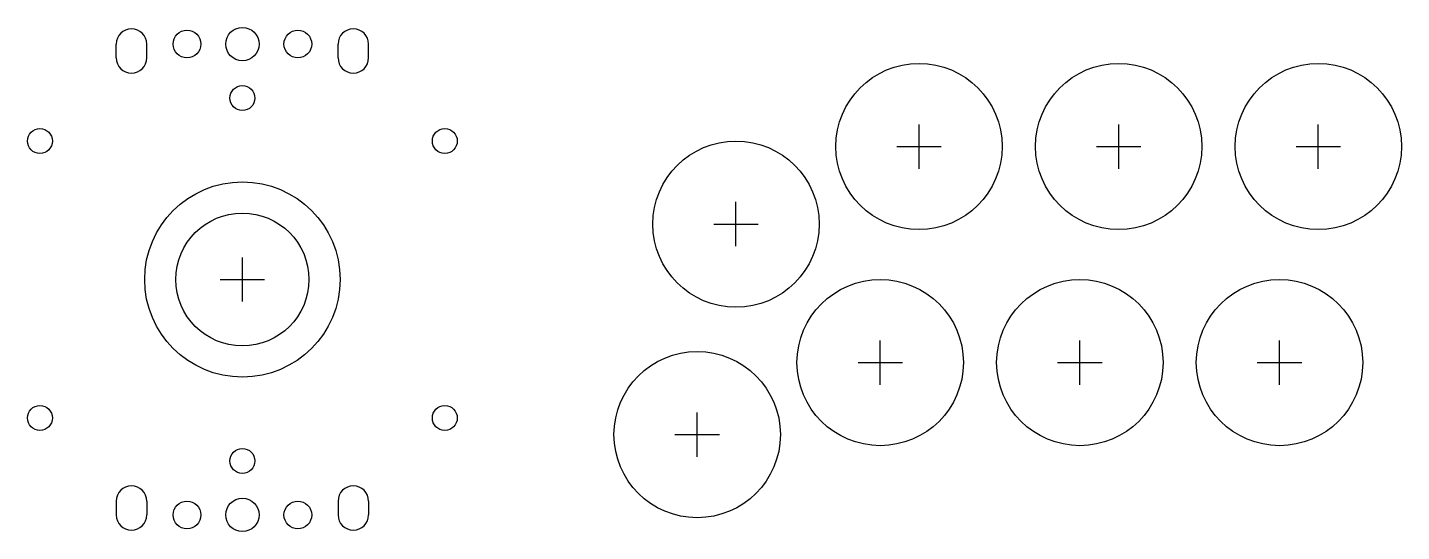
# Model space of a CAD drawing. Header units: millimetres. Extents: x -39 to 209, y -46 to 46.
import ezdxf

# ---------------------------------------------------------------- set-up
doc = ezdxf.new("R2010")
doc.units = ezdxf.units.MM
for name, color, linetype in [('BUTTONS', 1, 'Continuous'), ('GL_PLATE_HOLES', 2, 'Continuous'), ('JOYSTICK_BORE_24', 5, 'Continuous'), ('JOYSTICK_BORE_35.25', 3, 'Continuous'), ('REFERENCE', 8, 'Continuous')]:
    doc.layers.add(name, color=color, linetype=linetype)

msp = doc.modelspace()

# ---------------------------------------------------------------- linework, layer by layer
at = {"layer": 'BUTTONS'}
for centre in [(122, 24), (158, 24), (194, 24), (89, 10), (115, -15), (151, -15), (187, -15), (82, -28)]:
    msp.add_circle(centre, 15, dxfattribs=at)
at = {"layer": 'GL_PLATE_HOLES'}
for p, q in [((-22.75, 40), (-22.75, 42.5)), ((-17.25, 40), (-17.25, 42.5)), ((17.25, 40), (17.25, 42.5)), ((22.75, 40), (22.75, 42.5)), ((-22.75, -40), (-22.75, -42.5)), ((-17.25, -40), (-17.25, -42.5)), ((17.25, -40), (17.25, -42.5)), ((22.75, -40), (22.75, -42.5))]:
    msp.add_line(p, q, dxfattribs=at)
for centre, radius in [((-10, 42.5), 2.5), ((0, 42.5), 3), ((10, 42.5), 2.5), ((0, 32.75), 2.25), ((-36.5, 25), 2.25), ((36.5, 25), 2.25), ((-36.5, -25), 2.25), ((36.5, -25), 2.25), ((0, -32.75), 2.25), ((0, -42.5), 3), ((-10, -42.5), 2.5), ((10, -42.5), 2.5)]:
    msp.add_circle(centre, radius, dxfattribs=at)
for centre, start, end in [((-20, 42.5), 0, 180), ((20, 42.5), 0, 180), ((-20, 40), 180, 360), ((20, 40), 180, 360), ((-20, -40), 0, 180), ((20, -40), 0, 180), ((-20, -42.5), -180, 0), ((20, -42.5), -180, 0)]:
    msp.add_arc(centre, 2.75, start, end, dxfattribs=at)
at = {"layer": 'JOYSTICK_BORE_24'}
msp.add_circle((0, 0), 12, dxfattribs=at)
at = {"layer": 'JOYSTICK_BORE_35.25'}
msp.add_circle((0, 0), 17.62, dxfattribs=at)
at = {"layer": 'REFERENCE'}
for p, q in [((122, 20), (122, 28)), ((158, 20), (158, 28)), ((194, 20), (194, 28)), ((118, 24), (126, 24)), ((154, 24), (162, 24)), ((190, 24), (198, 24)), ((89, 6), (89, 14)), ((85, 10), (93, 10)), ((0, -4), (0, 4)), ((-4, 0), (4, 0)), ((115, -19), (115, -11)), ((151, -19), (151, -11)), ((187, -19), (187, -11)), ((111, -15), (119, -15)), ((147, -15), (155, -15)), ((183, -15), (191, -15)), ((82, -32), (82, -24)), ((78, -28), (86, -28))]:
    msp.add_line(p, q, dxfattribs=at)

doc.saveas('drawing.dxf')
